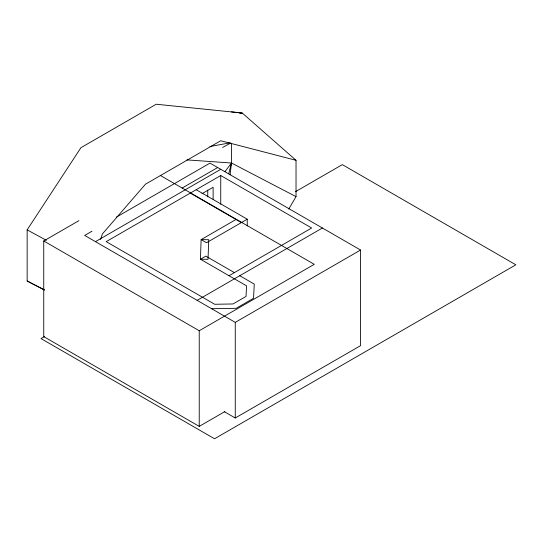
<?xml version="1.0" encoding="UTF-8"?>
<svg xmlns="http://www.w3.org/2000/svg" width="543" height="543" viewBox="0 0 543 543"><rect width="100%" height="100%" fill="white"/><g stroke="black" fill="none" stroke-linecap="round" stroke-linejoin="round"><path stroke-width="0.81" d="M230.062 174.792L231.494 163.015L231.494 143.386M228.752 173.631L231.494 163.015L186.962 159.9M100.503 239.456L102.437 233.884L145.456 184.206L220.743 140.746L296.03 160.307L296.03 196.627L288.788 209.028M44.411 289.982L27.15 280.996L27.15 229.865L80.927 147.696L156.214 104.229L242.253 113.025L296.03 160.307M224.992 171.636L231.494 163.015L296.03 196.627M224.877 411.574L199.233 426.377L43.739 336.606L43.739 240.977L78.911 220.668M92.018 231.209L84.688 235.438L235.262 322.366L360.559 250.031L360.559 345.653L235.262 417.995L224.259 411.642M116.195 217.248L209.985 163.097L360.559 250.031M182.143 188.048L217.675 167.536M95.446 241.649L220.743 169.307M229.017 275.722L311.662 228.006L220.743 175.518L106.197 241.649L214.668 304.27L232.974 303.965L246.033 296.424L246.57 285.856L200.428 259.215L201.12 239.626L236.008 219.481M201.969 193.708L213.121 187.274L213.121 199.145M247.248 225.969L247.248 219.202L206.503 242.728L201.12 239.626L208.722 239.714L208.037 259.303L200.428 259.215L205.811 256.113L234.4 272.62M44.682 336.47L41.017 338.588L214.539 438.771L515.85 264.814L342.328 164.631L295.406 191.72M197.123 300.347L322.42 228.006M43.739 240.977L199.233 330.748L314.268 264.332L160.246 175.409M222.596 147.479L230.755 142.979M239.796 113.657L242.253 113.025L231.494 111.892M209.876 146.535L229.832 142.87M211.614 308.716L236.212 308.302L253.547 298.29L254.267 284.091L239.775 275.722M27.15 280.996L44.465 289.982M27.15 229.865L46.433 240.345M196.166 189.704L247.248 219.202M190.301 193.091L241.384 222.589M235.262 322.366L235.262 417.995M220.743 175.518L220.743 204.29M207.745 190.104L207.745 196.892M199.233 330.748L199.233 426.377"/></g></svg>
